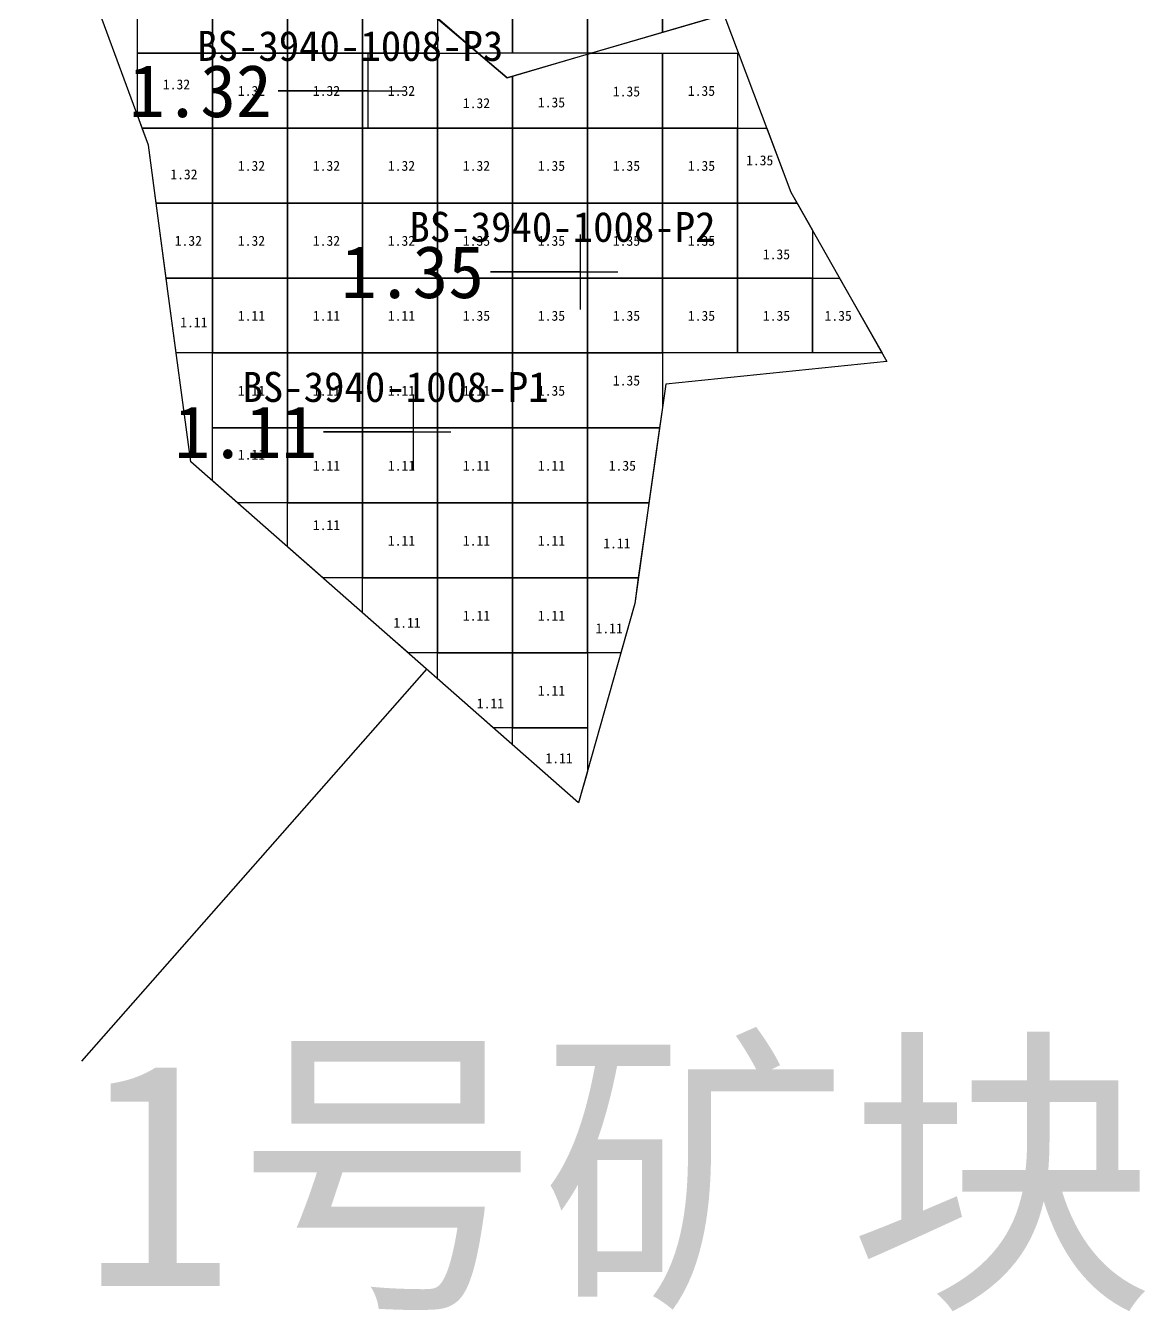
# Model space of a CAD drawing. Header units: metres. Extents: x 470082 to 470177, y 4349717 to 4349825.
# Drawn here: x 470098.81 to 470113.74, y 4349717.47 to 4349734.62 of the extents above; entities that cross this region are included whole.
import ezdxf

# ---------------------------------------------------------------- set-up
doc = ezdxf.new("R2010")
doc.units = ezdxf.units.M
for name, color, linetype in [('0.500-1.000', 4, 'Continuous'), ('1.000-1.500', 5, 'Continuous'), ('点', 7, 'Continuous'), ('爆区方格网', 7, 'Continuous'), ('钻孔', 7, 'Continuous')]:
    doc.layers.add(name, color=color, linetype=linetype)
doc.styles.add('CN_TTF', font='simsunb.ttf')

msp = doc.modelspace()

# ---------------------------------------------------------------- linework, layer by layer
at = {"color": 7}
msp.add_line((470104.159, 4349726.037), (470099.557, 4349720.806), dxfattribs=at)
at = {"layer": '0.500-1.000', "color": 4, "lineweight": 30}
msp.add_lwpolyline([(470108.123, 4349734.769), (470105.235, 4349733.925), (470103.82, 4349735.13), (470102.735, 4349738.085), (470102.609, 4349740.288), (470102.515, 4349741.945), (470101.14, 4349747.023), (470100.667, 4349748.77), (470099.705, 4349752.305), (470098.815, 4349755.97), (470103.56, 4349753.3), (470104.622, 4349752.959), (470108.165, 4349751.82), (470109.257, 4349748.889), (470107.902, 4349745.935), (470106.858, 4349743.657), (470107.035, 4349740.541), (470107.043, 4349740.398), (470107.229, 4349737.139), (470108.123, 4349734.769)], close=True, dxfattribs=at)
at = {"layer": '1.000-1.500', "color": 5, "lineweight": 30}
msp.add_lwpolyline([(470103.82, 4349735.13), (470105.235, 4349733.925), (470106.214, 4349734.211), (470108.123, 4349734.769), (470109.017, 4349732.399), (470110.297, 4349730.141), (470107.348, 4349729.836), (470107.114, 4349728.181), (470107.114, 4349728.181), (470106.935, 4349726.912), (470106.186, 4349724.253), (470106.186, 4349724.253), (470103.601, 4349726.527), (470101.017, 4349728.802), (470100.712, 4349731.076), (470100.45, 4349733.025), (470099.479, 4349735.671)], dxfattribs=at)
at = {"layer": '点', "color": 138, "true_color": 0x004c4c}
for p, q in [((470103.381, 4349733.249), (470103.381, 4349734.249)), ((470102.881, 4349733.749), (470103.881, 4349733.749)), ((470106.211, 4349730.835), (470106.211, 4349731.835)), ((470105.711, 4349731.335), (470106.711, 4349731.335)), ((470103.985, 4349728.7), (470103.985, 4349729.7)), ((470103.485, 4349729.2), (470104.485, 4349729.2))]:
    msp.add_line(p, q, dxfattribs=at)
at = {"layer": '爆区方格网', "color": 5}
for points in [[(470100.304, 4349734.253), (470100.304, 4349735.253), (470101.304, 4349735.253), (470101.304, 4349734.253), (470100.304, 4349734.253)], [(470101.304, 4349734.253), (470101.304, 4349735.253), (470102.304, 4349735.253), (470102.304, 4349734.253), (470101.304, 4349734.253)], [(470102.304, 4349734.253), (470102.304, 4349735.253), (470103.304, 4349735.253), (470103.304, 4349734.253), (470102.304, 4349734.253)], [(470104.304, 4349734.253), (470103.304, 4349734.253), (470103.304, 4349735.253), (470103.775, 4349735.253), (470103.82, 4349735.13), (470104.304, 4349734.718), (470104.304, 4349734.253)], [(470100.304, 4349734.253), (470101.304, 4349734.253), (470101.304, 4349733.253), (470100.366, 4349733.253), (470100.304, 4349733.425), (470100.304, 4349734.253)], [(470101.304, 4349733.253), (470101.304, 4349734.253), (470102.304, 4349734.253), (470102.304, 4349733.253), (470101.304, 4349733.253)], [(470102.304, 4349733.253), (470102.304, 4349734.253), (470103.304, 4349734.253), (470103.304, 4349733.253), (470102.304, 4349733.253)], [(470103.304, 4349733.253), (470103.304, 4349734.253), (470104.304, 4349734.253), (470104.304, 4349733.253), (470103.304, 4349733.253)], [(470105.304, 4349733.253), (470104.304, 4349733.253), (470104.304, 4349734.253), (470104.849, 4349734.253), (470105.235, 4349733.925), (470105.304, 4349733.945), (470105.304, 4349733.253)], [(470106.304, 4349733.253), (470105.304, 4349733.253), (470105.304, 4349733.945), (470106.214, 4349734.211), (470106.304, 4349734.237), (470106.304, 4349733.253)], [(470107.304, 4349734.253), (470107.304, 4349733.253), (470106.304, 4349733.253), (470106.304, 4349734.237), (470106.36, 4349734.253), (470107.304, 4349734.253)], [(470107.304, 4349733.253), (470107.304, 4349734.253), (470108.304, 4349734.253), (470108.304, 4349733.253), (470107.304, 4349733.253)], [(470101.304, 4349733.253), (470101.304, 4349732.253), (470100.554, 4349732.253), (470100.45, 4349733.025), (470100.366, 4349733.253), (470101.304, 4349733.253)], [(470101.304, 4349732.253), (470101.304, 4349733.253), (470102.304, 4349733.253), (470102.304, 4349732.253), (470101.304, 4349732.253)], [(470102.304, 4349732.253), (470102.304, 4349733.253), (470103.304, 4349733.253), (470103.304, 4349732.253), (470102.304, 4349732.253)], [(470103.304, 4349732.253), (470103.304, 4349733.253), (470104.304, 4349733.253), (470104.304, 4349732.253), (470103.304, 4349732.253)], [(470104.304, 4349732.253), (470104.304, 4349733.253), (470105.304, 4349733.253), (470105.304, 4349732.253), (470104.304, 4349732.253)], [(470105.304, 4349732.253), (470105.304, 4349733.253), (470106.304, 4349733.253), (470106.304, 4349732.253), (470105.304, 4349732.253)], [(470106.304, 4349732.253), (470106.304, 4349733.253), (470107.304, 4349733.253), (470107.304, 4349732.253), (470106.304, 4349732.253)], [(470107.304, 4349732.253), (470107.304, 4349733.253), (470108.304, 4349733.253), (470108.304, 4349732.253), (470107.304, 4349732.253)], [(470108.304, 4349732.253), (470108.304, 4349733.253), (470108.695, 4349733.253), (470109.017, 4349732.399), (470109.099, 4349732.253), (470108.304, 4349732.253)], [(470101.304, 4349732.253), (470101.304, 4349731.253), (470100.688, 4349731.253), (470100.554, 4349732.253), (470101.304, 4349732.253)], [(470101.304, 4349731.253), (470101.304, 4349732.253), (470102.304, 4349732.253), (470102.304, 4349731.253), (470101.304, 4349731.253)], [(470102.304, 4349731.253), (470102.304, 4349732.253), (470103.304, 4349732.253), (470103.304, 4349731.253), (470102.304, 4349731.253)], [(470103.304, 4349731.253), (470103.304, 4349732.253), (470104.304, 4349732.253), (470104.304, 4349731.253), (470103.304, 4349731.253)], [(470104.304, 4349731.253), (470104.304, 4349732.253), (470105.304, 4349732.253), (470105.304, 4349731.253), (470104.304, 4349731.253)], [(470105.304, 4349731.253), (470105.304, 4349732.253), (470106.304, 4349732.253), (470106.304, 4349731.253), (470105.304, 4349731.253)], [(470106.304, 4349731.253), (470106.304, 4349732.253), (470107.304, 4349732.253), (470107.304, 4349731.253), (470106.304, 4349731.253)], [(470107.304, 4349731.253), (470107.304, 4349732.253), (470108.304, 4349732.253), (470108.304, 4349731.253), (470107.304, 4349731.253)], [(470109.304, 4349731.253), (470108.304, 4349731.253), (470108.304, 4349732.253), (470109.099, 4349732.253), (470109.304, 4349731.893), (470109.304, 4349731.253)], [(470101.304, 4349731.253), (470101.304, 4349730.253), (470100.822, 4349730.253), (470100.712, 4349731.076), (470100.688, 4349731.253), (470101.304, 4349731.253)], [(470101.304, 4349730.253), (470101.304, 4349731.253), (470102.304, 4349731.253), (470102.304, 4349730.253), (470101.304, 4349730.253)], [(470102.304, 4349730.253), (470102.304, 4349731.253), (470103.304, 4349731.253), (470103.304, 4349730.253), (470102.304, 4349730.253)], [(470103.304, 4349730.253), (470103.304, 4349731.253), (470104.304, 4349731.253), (470104.304, 4349730.253), (470103.304, 4349730.253)], [(470104.304, 4349730.253), (470104.304, 4349731.253), (470105.304, 4349731.253), (470105.304, 4349730.253), (470104.304, 4349730.253)], [(470105.304, 4349730.253), (470105.304, 4349731.253), (470106.304, 4349731.253), (470106.304, 4349730.253), (470105.304, 4349730.253)], [(470106.304, 4349730.253), (470106.304, 4349731.253), (470107.304, 4349731.253), (470107.304, 4349730.253), (470106.304, 4349730.253)], [(470107.304, 4349730.253), (470107.304, 4349731.253), (470108.304, 4349731.253), (470108.304, 4349730.253), (470107.304, 4349730.253)], [(470108.304, 4349730.253), (470108.304, 4349731.253), (470109.304, 4349731.253), (470109.304, 4349730.253), (470108.304, 4349730.253)], [(470109.304, 4349730.253), (470109.304, 4349731.253), (470109.666, 4349731.253), (470110.233, 4349730.253), (470109.304, 4349730.253)], [(470101.304, 4349729.253), (470101.304, 4349730.253), (470102.304, 4349730.253), (470102.304, 4349729.253), (470101.304, 4349729.253)], [(470102.304, 4349729.253), (470102.304, 4349730.253), (470103.304, 4349730.253), (470103.304, 4349729.253), (470102.304, 4349729.253)], [(470103.304, 4349729.253), (470103.304, 4349730.253), (470104.304, 4349730.253), (470104.304, 4349729.253), (470103.304, 4349729.253)], [(470104.304, 4349729.253), (470104.304, 4349730.253), (470105.304, 4349730.253), (470105.304, 4349729.253), (470104.304, 4349729.253)], [(470105.304, 4349729.253), (470105.304, 4349730.253), (470106.304, 4349730.253), (470106.304, 4349729.253), (470105.304, 4349729.253)], [(470106.304, 4349729.253), (470106.304, 4349730.253), (470107.304, 4349730.253), (470107.304, 4349729.524), (470107.265, 4349729.253), (470106.304, 4349729.253)], [(470101.304, 4349729.253), (470102.304, 4349729.253), (470102.304, 4349728.253), (470101.64, 4349728.253), (470101.304, 4349728.549), (470101.304, 4349729.253)], [(470102.304, 4349728.253), (470102.304, 4349729.253), (470103.304, 4349729.253), (470103.304, 4349728.253), (470102.304, 4349728.253)], [(470103.304, 4349728.253), (470103.304, 4349729.253), (470104.304, 4349729.253), (470104.304, 4349728.253), (470103.304, 4349728.253)], [(470104.304, 4349728.253), (470104.304, 4349729.253), (470105.304, 4349729.253), (470105.304, 4349728.253), (470104.304, 4349728.253)], [(470105.304, 4349728.253), (470105.304, 4349729.253), (470106.304, 4349729.253), (470106.304, 4349728.253), (470105.304, 4349728.253)], [(470106.304, 4349728.253), (470106.304, 4349729.253), (470107.265, 4349729.253), (470107.124, 4349728.253), (470106.304, 4349728.253)], [(470102.304, 4349728.253), (470103.304, 4349728.253), (470103.304, 4349727.253), (470102.776, 4349727.253), (470102.304, 4349727.669), (470102.304, 4349728.253)], [(470103.304, 4349727.253), (470103.304, 4349728.253), (470104.304, 4349728.253), (470104.304, 4349727.253), (470103.304, 4349727.253)], [(470104.304, 4349727.253), (470104.304, 4349728.253), (470105.304, 4349728.253), (470105.304, 4349727.253), (470104.304, 4349727.253)], [(470105.304, 4349727.253), (470105.304, 4349728.253), (470106.304, 4349728.253), (470106.304, 4349727.253), (470105.304, 4349727.253)], [(470106.304, 4349727.253), (470106.304, 4349728.253), (470107.124, 4349728.253), (470107.114, 4349728.181), (470107.114, 4349728.181), (470106.983, 4349727.253), (470106.304, 4349727.253)], [(470103.304, 4349727.253), (470104.304, 4349727.253), (470104.304, 4349726.253), (470103.913, 4349726.253), (470103.601, 4349726.527), (470103.304, 4349726.789), (470103.304, 4349727.253)], [(470104.304, 4349726.253), (470104.304, 4349727.253), (470105.304, 4349727.253), (470105.304, 4349726.253), (470104.304, 4349726.253)], [(470105.304, 4349726.253), (470105.304, 4349727.253), (470106.304, 4349727.253), (470106.304, 4349726.253), (470105.304, 4349726.253)], [(470106.304, 4349726.253), (470106.304, 4349727.253), (470106.983, 4349727.253), (470106.935, 4349726.912), (470106.749, 4349726.253), (470106.304, 4349726.253)], [(470104.304, 4349726.253), (470105.304, 4349726.253), (470105.304, 4349725.253), (470105.049, 4349725.253), (470104.304, 4349725.91), (470104.304, 4349726.253)], [(470105.304, 4349725.253), (470105.304, 4349726.253), (470106.304, 4349726.253), (470106.304, 4349725.253), (470105.304, 4349725.253)], [(470105.304, 4349725.253), (470106.304, 4349725.253), (470106.304, 4349724.671), (470106.186, 4349724.253), (470105.304, 4349725.03), (470105.304, 4349725.253)]]:
    msp.add_lwpolyline(points, close=True, dxfattribs=at)
at = {"layer": '爆区方格网', "color": 4}
for points in [[(470104.304, 4349735.253), (470105.304, 4349735.253), (470105.304, 4349734.253), (470104.849, 4349734.253), (470104.304, 4349734.718), (470104.304, 4349735.253)], [(470105.304, 4349734.253), (470105.304, 4349735.253), (470106.304, 4349735.253), (470106.304, 4349734.253), (470105.304, 4349734.253)], [(470106.304, 4349734.253), (470106.304, 4349735.253), (470107.304, 4349735.253), (470107.304, 4349734.529), (470106.36, 4349734.253), (470106.304, 4349734.253)], [(470107.304, 4349735.253), (470107.94, 4349735.253), (470108.123, 4349734.769), (470107.304, 4349734.529), (470107.304, 4349735.253)]]:
    msp.add_lwpolyline(points, close=True, dxfattribs=at)
at = {"layer": '钻孔', "color": 5, "lineweight": 35}
for p, q in [((470103.381, 4349733.749), (470102.181, 4349733.749)), ((470106.211, 4349731.335), (470105.011, 4349731.335)), ((470103.985, 4349729.2), (470102.785, 4349729.2))]:
    msp.add_line(p, q, dxfattribs=at)

# ---------------------------------------------------------------- texts
at = {"color": 5, "style": 'CN_TTF'}
for s, p in [('1.32', (470100.644, 4349733.769)), ('1.32', (470101.644, 4349733.683)), ('1.32', (470102.644, 4349733.683)), ('1.32', (470103.644, 4349733.683)), ('1.35', (470106.644, 4349733.675)), ('1.35', (470107.644, 4349733.683)), ('1.32', (470104.644, 4349733.519)), ('1.35', (470105.644, 4349733.529)), ('1.35', (470108.42, 4349732.756)), ('1.32', (470100.743, 4349732.569)), ('1.32', (470101.644, 4349732.683)), ('1.32', (470102.644, 4349732.683)), ('1.32', (470103.644, 4349732.683)), ('1.32', (470104.644, 4349732.683)), ('1.35', (470105.644, 4349732.683)), ('1.35', (470106.644, 4349732.683)), ('1.35', (470107.644, 4349732.683)), ('1.32', (470100.802, 4349731.683)), ('1.32', (470101.644, 4349731.683)), ('1.32', (470102.644, 4349731.683)), ('1.32', (470103.644, 4349731.683)), ('1.35', (470104.644, 4349731.683)), ('1.35', (470105.644, 4349731.683)), ('1.35', (470106.644, 4349731.683)), ('1.35', (470107.644, 4349731.683)), ('1.35', (470108.644, 4349731.503)), ('1.11', (470101.644, 4349730.683)), ('1.11', (470102.644, 4349730.683)), ('1.11', (470103.644, 4349730.683)), ('1.35', (470104.644, 4349730.683)), ('1.35', (470105.644, 4349730.683)), ('1.35', (470106.644, 4349730.683)), ('1.35', (470107.644, 4349730.683)), ('1.35', (470108.644, 4349730.683)), ('1.35', (470109.467, 4349730.683)), ('1.11', (470100.875, 4349730.595)), ('1.35', (470106.644, 4349729.819)), ('1.11', (470101.644, 4349729.683)), ('1.11', (470102.644, 4349729.683)), ('1.11', (470103.644, 4349729.683)), ('1.11', (470104.644, 4349729.683)), ('1.35', (470105.644, 4349729.683)), ('1.11', (470101.644, 4349728.831)), ('1.11', (470102.644, 4349728.683)), ('1.11', (470103.644, 4349728.683)), ('1.11', (470104.644, 4349728.683)), ('1.11', (470105.644, 4349728.683)), ('1.35', (470106.589, 4349728.683)), ('1.11', (470102.644, 4349727.891)), ('1.11', (470103.644, 4349727.683)), ('1.11', (470104.644, 4349727.683)), ('1.11', (470105.644, 4349727.683)), ('1.11', (470106.516, 4349727.647)), ('1.11', (470103.718, 4349726.588)), ('1.11', (470104.644, 4349726.683)), ('1.11', (470105.644, 4349726.683)), ('1.11', (470106.413, 4349726.513)), ('1.11', (470105.644, 4349725.683)), ('1.11', (470104.83, 4349725.512)), ('1.11', (470105.745, 4349724.781))]:
    msp.add_text(s, height=0.1333, dxfattribs=at).set_placement(p)
at = {"insert": (470099.557, 4349720.806), "char_height": 3, "attachment_point": 1, "style": 'CN_TTF'}
msp.add_mtext('1号矿块', dxfattribs=at)
at = {"layer": '钻孔', "color": 138, "true_color": 0x004c4c, "style": 'CN_TTF'}
for s, p in [('BS-3940-1008-P3', (470101.101, 4349734.149)), ('BS-3940-1008-P2', (470103.931, 4349731.735)), ('BS-3940-1008-P1', (470101.705, 4349729.6))]:
    msp.add_text(s, height=0.4, dxfattribs=at).set_placement(p)
at = {"layer": '钻孔', "color": 5, "style": 'CN_TTF'}
for s, p in [('1.32', (470100.191, 4349733.399)), ('1.35', (470103.021, 4349730.985)), ('1.11', (470100.795, 4349728.85))]:
    msp.add_text(s, height=0.7, dxfattribs=at).set_placement(p)

doc.saveas('drawing.dxf')
